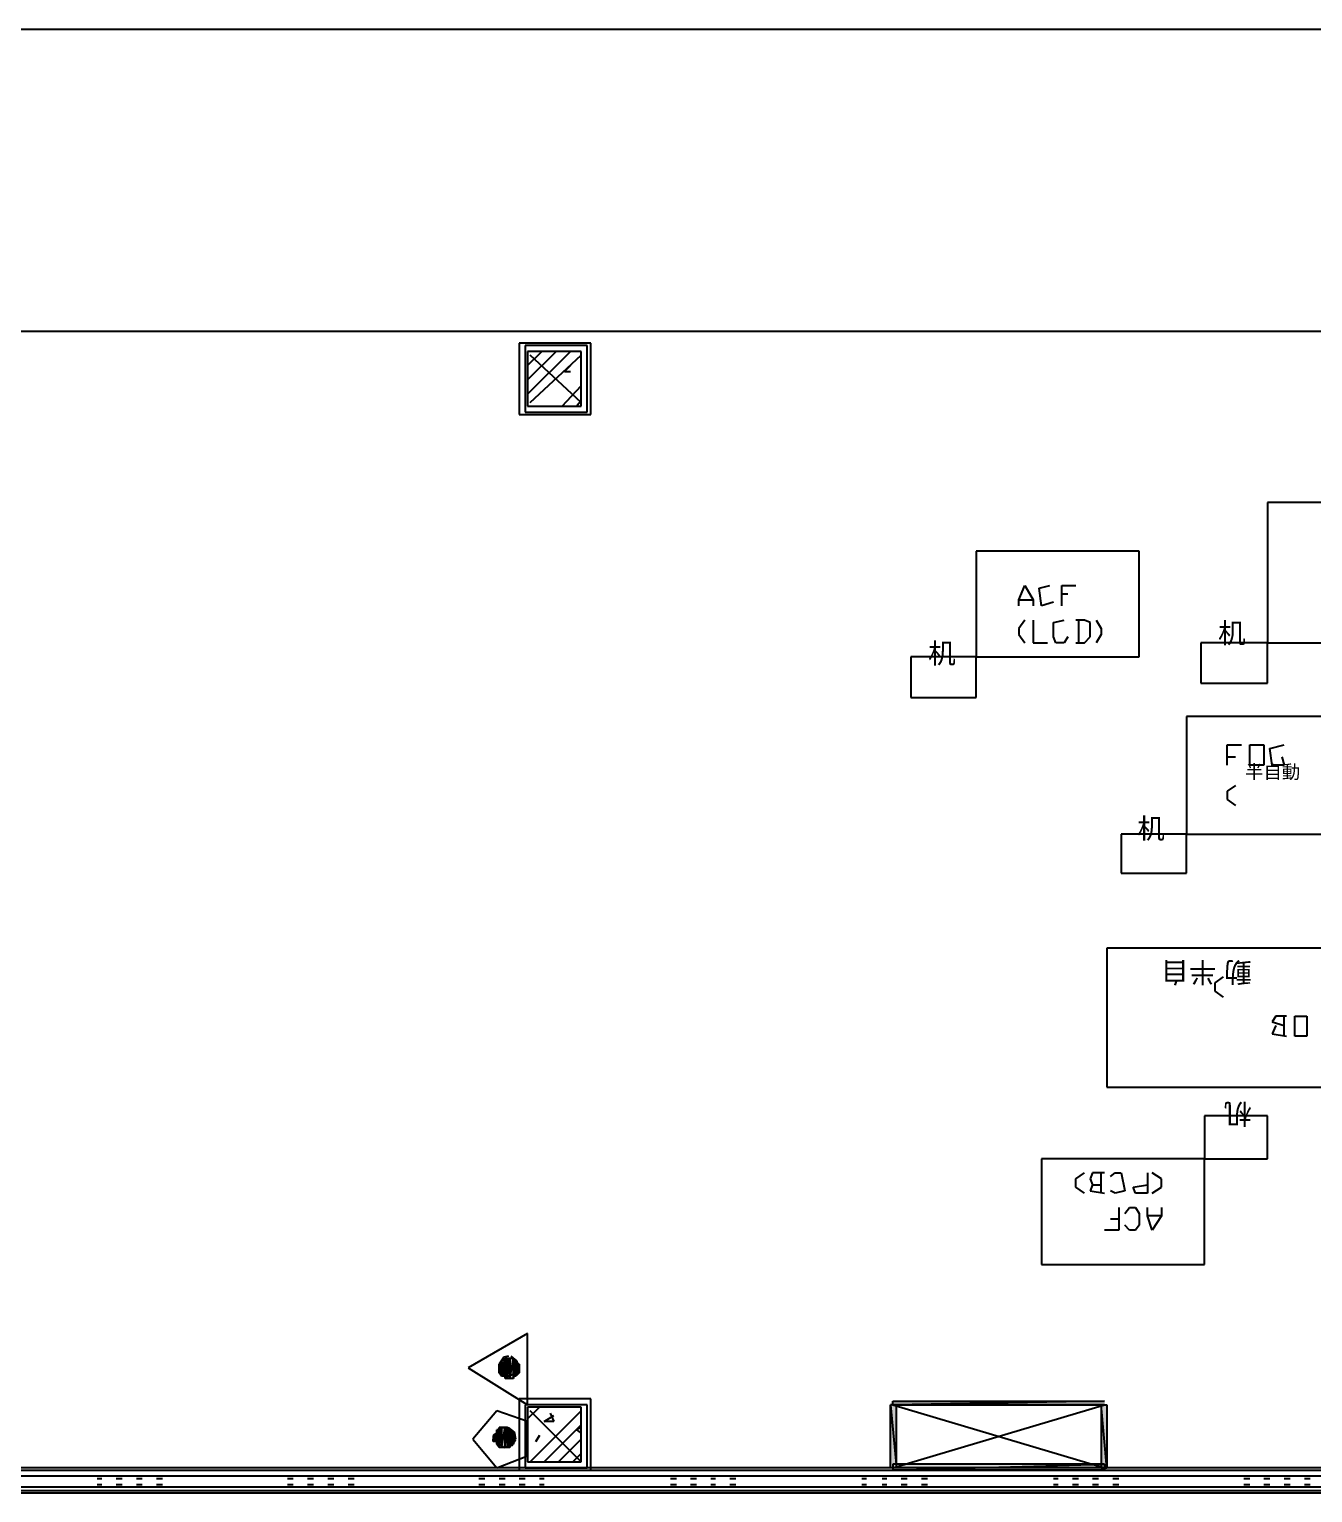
# Model space of a CAD drawing. Header units: millimetres. Extents: x 5 to 415, y 48 to 251.
# Drawn here: x 189.07 to 208.1, y 117.53 to 139.24 of the extents above; entities that cross this region are included whole.
import ezdxf

# ---------------------------------------------------------------- set-up
doc = ezdxf.new("R2010")
doc.units = ezdxf.units.MM
for name, color, linetype in [('H', 7, 'Continuous'), ('P', 7, 'Continuous'), ('T', 7, 'Continuous')]:
    doc.layers.add(name, color=color, linetype=linetype)

msp = doc.modelspace()

# ---------------------------------------------------------------- hatches: boundary and pattern name
at = {"layer": 'H', "linetype": 'Continuous'}
for points in [[(196.092, 119.257), (196.039, 119.292), (196.039, 119.415), (196.092, 119.468), (196.092, 119.257)], [(196.092, 119.257), (196.092, 119.468), (196.127, 119.503), (196.127, 119.257), (196.092, 119.257)], [(196.127, 119.204), (196.127, 119.503), (196.18, 119.503), (196.18, 119.204), (196.127, 119.204)], [(196.18, 119.204), (196.18, 119.503), (196.215, 119.503), (196.215, 119.204), (196.18, 119.204)], [(196.215, 119.204), (196.215, 119.503), (196.25, 119.503), (196.25, 119.204), (196.215, 119.204)], [(196.25, 119.257), (196.25, 119.503), (196.303, 119.468), (196.303, 119.257), (196.25, 119.257)], [(196.303, 119.257), (196.303, 119.468), (196.338, 119.415), (196.338, 119.292), (196.303, 119.257)], [(201.842, 117.898), (201.842, 118.833), (201.93, 118.833), (201.93, 117.898), (201.842, 117.898)], [(201.877, 118.833), (201.877, 118.868), (205.017, 118.868), (205.017, 118.833), (201.877, 118.833)], [(204.982, 117.898), (204.982, 118.833), (205.052, 118.833), (205.052, 117.898), (204.982, 117.898)], [(195.968, 118.286), (195.968, 118.357), (196.003, 118.41), (196.003, 118.286), (195.968, 118.286)], [(196.003, 118.233), (196.003, 118.445), (196.039, 118.445), (196.039, 118.198), (196.003, 118.233)], [(196.039, 118.198), (196.039, 118.498), (196.092, 118.498), (196.092, 118.198), (196.039, 118.198)], [(196.092, 118.198), (196.092, 118.498), (196.127, 118.498), (196.127, 118.198), (196.092, 118.198)], [(196.127, 118.198), (196.127, 118.498), (196.18, 118.498), (196.18, 118.198), (196.127, 118.198)], [(196.18, 118.198), (196.18, 118.498), (196.215, 118.445), (196.215, 118.198), (196.18, 118.198)], [(196.215, 118.233), (196.215, 118.445), (196.25, 118.41), (196.25, 118.233), (196.215, 118.233)], [(201.877, 117.863), (201.877, 117.934), (205.017, 117.934), (205.017, 117.863), (201.877, 117.863)]]:
    msp.add_hatch(color=256, dxfattribs=at).paths.add_polyline_path(points)

# ---------------------------------------------------------------- linework, layer by layer
at = {"layer": 'P'}
for points in [[(64.682, 139.241), (282.011, 139.241)], [(64.629, 134.761), (327.783, 134.761)], [(196.338, 134.585), (196.338, 133.526)], [(197.397, 134.585), (196.338, 134.585)], [(196.427, 134.549), (196.427, 133.562)], [(197.344, 134.549), (196.427, 134.549)], [(196.462, 134.25), (196.674, 134.461)], [(196.462, 134.038), (196.885, 134.461)], [(196.462, 133.826), (197.097, 134.461)], [(196.462, 134.461), (196.462, 133.65)], [(197.256, 134.461), (196.462, 134.461)], [(197.256, 133.703), (196.497, 134.408)], [(196.497, 133.703), (197.256, 134.408)], [(197.256, 133.65), (197.256, 134.461)], [(197.344, 133.562), (197.344, 134.549)], [(197.397, 133.526), (197.397, 134.585)], [(197.097, 134.25), (197.009, 134.161)], [(197.009, 134.161), (197.097, 134.161)], [(196.973, 133.65), (197.256, 133.95)], [(196.427, 133.562), (197.344, 133.562)], [(196.462, 133.65), (197.256, 133.65)], [(197.185, 133.65), (197.256, 133.738)], [(196.338, 133.526), (197.397, 133.526)], [(210.555, 132.221), (207.433, 132.221)], [(207.433, 132.221), (207.433, 130.14)], [(205.528, 131.498), (203.112, 131.498)], [(203.112, 131.498), (203.112, 129.928)], [(205.528, 129.928), (205.528, 131.498)], [(203.747, 130.775), (203.835, 130.986)], [(203.835, 130.986), (203.958, 130.775)], [(204.047, 130.951), (204.205, 130.986)], [(204.082, 130.687), (204.047, 130.951)], [(204.382, 130.687), (204.382, 130.986)], [(204.382, 130.986), (204.593, 130.986)], [(203.747, 130.687), (203.747, 130.775)], [(203.747, 130.775), (203.958, 130.775)], [(203.958, 130.775), (203.958, 130.687)], [(204.258, 130.739), (204.082, 130.687)], [(204.382, 130.863), (204.47, 130.863)], [(203.835, 130.475), (203.747, 130.351)], [(203.747, 130.351), (203.747, 130.263)], [(203.958, 130.475), (203.958, 130.14)], [(204.258, 130.44), (204.417, 130.475)], [(204.258, 130.228), (204.258, 130.44)], [(204.717, 130.475), (204.593, 130.475)], [(204.629, 130.475), (204.629, 130.14)], [(204.805, 130.44), (204.717, 130.475)], [(204.805, 130.228), (204.805, 130.44)], [(204.893, 130.475), (204.964, 130.351)], [(204.964, 130.351), (204.964, 130.263)], [(203.747, 130.263), (203.835, 130.14)], [(203.958, 130.14), (204.17, 130.14)], [(204.294, 130.14), (204.258, 130.228)], [(204.417, 130.14), (204.294, 130.14)], [(204.47, 130.228), (204.417, 130.14)], [(204.593, 130.14), (204.717, 130.14)], [(204.717, 130.14), (204.805, 130.228)], [(204.964, 130.263), (204.893, 130.14)], [(207.433, 130.14), (206.446, 130.14)], [(206.446, 130.14), (206.446, 129.54)], [(207.433, 129.54), (207.433, 130.14)], [(207.433, 130.14), (210.555, 130.14)], [(203.112, 129.928), (202.142, 129.928)], [(202.142, 129.928), (202.142, 129.328)], [(203.112, 129.328), (203.112, 129.928)], [(203.112, 129.928), (205.528, 129.928)], [(206.446, 129.54), (207.433, 129.54)], [(202.142, 129.328), (203.112, 129.328)], [(210.308, 129.046), (206.234, 129.046)], [(206.234, 129.046), (206.234, 127.3)], [(206.834, 128.323), (206.834, 128.623)], [(206.834, 128.623), (207.045, 128.623)], [(207.169, 128.323), (207.169, 128.623)], [(207.169, 128.623), (207.38, 128.623)], [(207.38, 128.623), (207.38, 128.323)], [(207.469, 128.57), (207.68, 128.623)], [(207.504, 128.323), (207.469, 128.57)], [(206.834, 128.446), (206.957, 128.446)], [(207.645, 128.446), (207.68, 128.323)], [(207.38, 128.323), (207.169, 128.323)], [(207.68, 128.323), (207.504, 128.323)], [(206.957, 128.023), (206.834, 127.935)], [(206.834, 127.935), (206.834, 127.811)], [(206.834, 127.811), (206.957, 127.723)], [(206.234, 127.3), (205.264, 127.3)], [(205.264, 127.3), (205.264, 126.718)], [(206.234, 126.718), (206.234, 127.3)], [(206.234, 127.3), (210.308, 127.3)], [(205.264, 126.718), (206.234, 126.718)], [(208.986, 125.607), (205.052, 125.607)], [(205.052, 125.607), (205.052, 123.543)], [(206.657, 125.095), (206.781, 125.183)], [(206.657, 124.972), (206.657, 125.095)], [(206.781, 124.883), (206.657, 124.972)], [(207.557, 124.601), (207.504, 124.513)], [(207.504, 124.513), (207.68, 124.46)], [(207.557, 124.46), (207.504, 124.337)], [(207.716, 124.601), (207.557, 124.601)], [(207.68, 124.301), (207.68, 124.601)], [(207.839, 124.301), (207.839, 124.601)], [(207.839, 124.601), (208.015, 124.601)], [(208.015, 124.601), (208.015, 124.301)], [(207.504, 124.337), (207.716, 124.301)], [(208.015, 124.301), (207.839, 124.301)], [(205.052, 123.543), (208.986, 123.543)], [(207.433, 123.119), (206.498, 123.119)], [(206.498, 123.119), (206.498, 122.484)], [(207.433, 122.484), (207.433, 123.119)], [(206.498, 122.484), (204.082, 122.484)], [(204.082, 122.484), (204.082, 120.915)], [(206.498, 122.484), (207.433, 122.484)], [(206.498, 120.915), (206.498, 122.484)], [(204.593, 122.185), (204.717, 122.273)], [(204.84, 122.273), (204.805, 122.185)], [(205.017, 122.273), (204.84, 122.273)], [(204.964, 121.973), (204.964, 122.273)], [(205.105, 122.22), (205.176, 122.273)], [(205.176, 122.273), (205.264, 122.273)], [(205.264, 122.273), (205.317, 122.008)], [(205.652, 122.273), (205.652, 121.973)], [(205.863, 122.185), (205.722, 122.273)], [(204.593, 122.061), (204.593, 122.185)], [(204.717, 121.973), (204.593, 122.061)], [(204.805, 122.185), (204.84, 122.096)], [(204.84, 122.096), (204.805, 122.008)], [(204.84, 122.096), (204.964, 122.096)], [(205.44, 122.061), (205.652, 122.096)], [(205.475, 121.973), (205.44, 122.061)], [(205.722, 121.973), (205.863, 122.061)], [(205.863, 122.061), (205.863, 122.185)], [(204.805, 122.008), (205.017, 121.973)], [(205.176, 121.973), (205.105, 122.008)], [(205.317, 122.008), (205.176, 121.973)], [(205.652, 121.973), (205.475, 121.973)], [(205.228, 121.761), (205.228, 121.426)], [(205.317, 121.673), (205.387, 121.761)], [(205.387, 121.761), (205.475, 121.761)], [(205.475, 121.761), (205.528, 121.673)], [(205.528, 121.673), (205.528, 121.497)], [(205.652, 121.638), (205.652, 121.761)], [(205.722, 121.426), (205.652, 121.638)], [(205.863, 121.638), (205.652, 121.638)], [(205.863, 121.638), (205.722, 121.426)], [(205.863, 121.761), (205.863, 121.638)], [(205.228, 121.426), (205.017, 121.426)], [(205.228, 121.585), (205.105, 121.585)], [(205.387, 121.426), (205.317, 121.497)], [(205.475, 121.426), (205.387, 121.426)], [(205.528, 121.497), (205.475, 121.426)], [(204.082, 120.915), (206.498, 120.915)], [(196.462, 119.892), (195.58, 119.38)], [(196.462, 118.833), (196.462, 119.892)], [(196.109, 119.539), (196.039, 119.433)], [(196.039, 119.309), (196.074, 119.468)], [(196.074, 119.468), (196.039, 119.433)], [(196.039, 119.309), (196.074, 119.468)], [(196.039, 119.433), (196.056, 119.327)], [(196.039, 119.433), (196.039, 119.345)], [(196.039, 119.345), (196.039, 119.433)], [(196.039, 119.433), (196.039, 119.345)], [(196.039, 119.38), (196.039, 119.433)], [(196.039, 119.433), (196.039, 119.345)], [(196.039, 119.345), (196.039, 119.433)], [(196.039, 119.433), (196.039, 119.433)], [(196.039, 119.345), (196.039, 119.433)], [(196.039, 119.433), (196.039, 119.309)], [(196.039, 119.433), (196.039, 119.309)], [(196.074, 119.257), (196.127, 119.521)], [(196.127, 119.521), (196.074, 119.468)], [(196.074, 119.257), (196.127, 119.521)], [(196.074, 119.468), (196.074, 119.257)], [(196.074, 119.468), (196.074, 119.257)], [(196.074, 119.257), (196.074, 119.468)], [(196.074, 119.468), (196.074, 119.468)], [(196.074, 119.257), (196.074, 119.468)], [(196.074, 119.468), (196.074, 119.468)], [(196.074, 119.468), (196.074, 119.257)], [(196.074, 119.468), (196.074, 119.257)], [(196.18, 119.556), (196.109, 119.539)], [(196.127, 119.521), (196.127, 119.257)], [(196.127, 119.521), (196.127, 119.257)], [(196.127, 119.221), (196.127, 119.521)], [(196.127, 119.257), (196.127, 119.521)], [(196.127, 119.521), (196.127, 119.521)], [(196.127, 119.521), (196.127, 119.257)], [(196.127, 119.521), (196.127, 119.221)], [(196.127, 119.221), (196.162, 119.521)], [(196.162, 119.521), (196.127, 119.521)], [(196.127, 119.221), (196.162, 119.521)], [(196.162, 119.521), (196.162, 119.221)], [(196.162, 119.521), (196.162, 119.221)], [(196.162, 119.221), (196.162, 119.521)], [(196.162, 119.521), (196.162, 119.521)], [(196.162, 119.221), (196.162, 119.521)], [(196.162, 119.521), (196.162, 119.521)], [(196.162, 119.521), (196.162, 119.221)], [(196.162, 119.521), (196.162, 119.221)], [(196.162, 119.221), (196.197, 119.521)], [(196.197, 119.521), (196.162, 119.521)], [(196.162, 119.221), (196.197, 119.521)], [(196.197, 119.521), (196.197, 119.221)], [(196.197, 119.521), (196.197, 119.221)], [(196.197, 119.221), (196.25, 119.521)], [(196.25, 119.521), (196.197, 119.521)], [(196.197, 119.221), (196.25, 119.521)], [(196.303, 119.486), (196.215, 119.556)], [(196.25, 119.521), (196.25, 119.221)], [(196.25, 119.521), (196.25, 119.221)], [(196.25, 119.257), (196.25, 119.521)], [(196.25, 119.221), (196.25, 119.521)], [(196.25, 119.521), (196.25, 119.521)], [(196.25, 119.521), (196.25, 119.221)], [(196.25, 119.521), (196.25, 119.257)], [(196.286, 119.468), (196.25, 119.521)], [(196.25, 119.257), (196.286, 119.468)], [(196.25, 119.257), (196.286, 119.468)], [(196.286, 119.468), (196.286, 119.257)], [(196.286, 119.468), (196.286, 119.257)], [(196.286, 119.257), (196.286, 119.468)], [(196.286, 119.468), (196.286, 119.468)], [(196.286, 119.257), (196.286, 119.468)], [(196.286, 119.468), (196.286, 119.468)], [(196.286, 119.468), (196.286, 119.257)], [(196.286, 119.468), (196.286, 119.257)], [(196.338, 119.433), (196.286, 119.468)], [(196.286, 119.257), (196.338, 119.433)], [(196.286, 119.257), (196.338, 119.433)], [(196.338, 119.38), (196.303, 119.486)], [(196.338, 119.433), (196.338, 119.309)], [(196.338, 119.433), (196.338, 119.309)], [(196.338, 119.345), (196.338, 119.433)], [(196.338, 119.309), (196.338, 119.433)], [(196.338, 119.433), (196.338, 119.433)], [(196.338, 119.433), (196.338, 119.309)], [(196.338, 119.38), (196.338, 119.433)], [(196.338, 119.433), (196.338, 119.38)], [(195.58, 119.38), (196.462, 118.833)], [(196.039, 119.345), (196.039, 119.38)], [(196.039, 119.309), (196.039, 119.345)], [(196.074, 119.257), (196.039, 119.309)], [(196.056, 119.327), (196.162, 119.257)], [(196.127, 119.257), (196.074, 119.257)], [(196.127, 119.257), (196.127, 119.221)], [(196.162, 119.221), (196.127, 119.221)], [(196.162, 119.257), (196.268, 119.292)], [(196.197, 119.221), (196.162, 119.221)], [(196.25, 119.221), (196.197, 119.221)], [(196.25, 119.221), (196.25, 119.257)], [(196.286, 119.257), (196.25, 119.257)], [(196.268, 119.292), (196.338, 119.38)], [(196.338, 119.309), (196.286, 119.257)], [(196.338, 119.38), (196.338, 119.345)], [(196.338, 119.345), (196.338, 119.38)], [(196.338, 119.309), (196.338, 119.345)], [(196.338, 118.921), (196.338, 117.863)], [(197.397, 118.921), (196.338, 118.921)], [(196.427, 118.833), (196.427, 117.898)], [(197.344, 118.833), (196.427, 118.833)], [(196.462, 118.622), (196.638, 118.798)], [(196.462, 118.798), (196.462, 117.987)], [(197.256, 118.798), (196.462, 118.798)], [(197.256, 117.987), (197.256, 118.798)], [(197.344, 117.898), (197.344, 118.833)], [(197.397, 117.863), (197.397, 118.921)], [(201.93, 118.833), (201.842, 118.833)], [(201.842, 118.833), (201.93, 117.898)], [(201.842, 118.833), (201.93, 117.898)], [(201.842, 117.898), (201.842, 118.833)], [(205.017, 118.886), (201.877, 118.833)], [(201.877, 118.833), (201.877, 118.886)], [(201.877, 118.886), (205.017, 118.886)], [(205.017, 118.833), (201.877, 118.833)], [(201.877, 118.833), (205.017, 118.833)], [(201.877, 117.898), (205.017, 118.833)], [(201.877, 118.833), (205.017, 117.898)], [(201.93, 117.898), (201.93, 118.833)], [(205.052, 117.898), (204.964, 118.833)], [(204.964, 118.833), (204.964, 117.898)], [(205.052, 117.898), (204.964, 118.833)], [(204.964, 118.833), (205.052, 118.833)], [(205.052, 118.833), (205.052, 117.898)], [(196.003, 118.745), (195.651, 118.322)], [(196.462, 118.586), (196.003, 118.745)], [(196.462, 118.075), (196.462, 118.586)], [(197.256, 117.987), (196.497, 118.745)], [(196.497, 117.987), (197.256, 118.745)], [(196.497, 117.987), (197.256, 118.745)], [(196.709, 118.586), (196.85, 118.674)], [(196.85, 118.586), (196.709, 118.586)], [(196.797, 118.71), (196.85, 118.586)], [(195.95, 118.286), (196.003, 118.41)], [(196.003, 118.41), (195.95, 118.375)], [(195.95, 118.286), (196.003, 118.41)], [(195.95, 118.375), (195.95, 118.375)], [(195.95, 118.375), (195.95, 118.375)], [(195.95, 118.375), (195.95, 118.286)], [(196.056, 118.48), (196.003, 118.375)], [(196.003, 118.463), (196.003, 118.251)], [(196.003, 118.251), (196.003, 118.463)], [(196.003, 118.463), (196.003, 118.251)], [(196.003, 118.41), (196.003, 118.463)], [(196.003, 118.463), (196.003, 118.251)], [(196.003, 118.251), (196.039, 118.463)], [(196.039, 118.463), (196.003, 118.463)], [(196.003, 118.251), (196.039, 118.463)], [(196.003, 118.41), (196.003, 118.286)], [(196.003, 118.41), (196.003, 118.286)], [(196.003, 118.251), (196.003, 118.41)], [(196.003, 118.286), (196.003, 118.41)], [(196.003, 118.41), (196.003, 118.41)], [(196.003, 118.41), (196.003, 118.286)], [(196.003, 118.251), (196.003, 118.41)], [(196.003, 118.375), (196.021, 118.269)], [(196.039, 118.498), (196.039, 118.198)], [(196.039, 118.198), (196.039, 118.498)], [(196.039, 118.498), (196.039, 118.198)], [(196.039, 118.463), (196.039, 118.498)], [(196.039, 118.498), (196.039, 118.198)], [(196.039, 118.198), (196.074, 118.498)], [(196.074, 118.498), (196.039, 118.498)], [(196.039, 118.198), (196.074, 118.498)], [(196.039, 118.463), (196.039, 118.198)], [(196.039, 118.198), (196.039, 118.463)], [(196.144, 118.498), (196.056, 118.48)], [(196.074, 118.498), (196.074, 118.198)], [(196.074, 118.498), (196.074, 118.198)], [(196.074, 118.198), (196.127, 118.498)], [(196.127, 118.498), (196.074, 118.498)], [(196.074, 118.198), (196.127, 118.498)], [(196.127, 118.498), (196.127, 118.198)], [(196.127, 118.498), (196.127, 118.198)], [(196.127, 118.198), (196.127, 118.498)], [(196.127, 118.498), (196.127, 118.498)], [(196.127, 118.198), (196.127, 118.498)], [(196.127, 118.498), (196.127, 118.498)], [(196.127, 118.498), (196.127, 118.198)], [(196.127, 118.498), (196.127, 118.198)], [(196.127, 118.198), (196.162, 118.498)], [(196.162, 118.498), (196.127, 118.498)], [(196.127, 118.198), (196.162, 118.498)], [(196.162, 118.498), (196.162, 118.198)], [(196.162, 118.498), (196.162, 118.198)], [(196.197, 118.463), (196.162, 118.498)], [(196.162, 118.198), (196.197, 118.463)], [(196.162, 118.198), (196.197, 118.463)], [(196.268, 118.428), (196.18, 118.498)], [(196.197, 118.463), (196.197, 118.198)], [(196.197, 118.463), (196.197, 118.198)], [(196.197, 118.251), (196.197, 118.463)], [(196.197, 118.198), (196.197, 118.463)], [(196.197, 118.463), (196.197, 118.463)], [(196.197, 118.463), (196.197, 118.198)], [(196.197, 118.463), (196.197, 118.251)], [(196.25, 118.41), (196.197, 118.463)], [(196.197, 118.251), (196.25, 118.41)], [(196.197, 118.251), (196.25, 118.41)], [(196.25, 118.41), (196.25, 118.251)], [(196.25, 118.41), (196.25, 118.251)], [(196.25, 118.286), (196.25, 118.41)], [(196.25, 118.251), (196.25, 118.41)], [(196.25, 118.41), (196.25, 118.41)], [(196.25, 118.41), (196.25, 118.251)], [(196.25, 118.286), (196.25, 118.41)], [(196.25, 118.41), (196.25, 118.375)], [(196.25, 118.375), (196.25, 118.286)], [(196.25, 118.286), (196.25, 118.375)], [(196.25, 118.375), (196.25, 118.286)], [(196.25, 118.375), (196.25, 118.286)], [(196.25, 118.286), (196.25, 118.375)], [(196.25, 118.375), (196.25, 118.375)], [(196.25, 118.286), (196.25, 118.375)], [(196.25, 118.375), (196.25, 118.322)], [(196.286, 118.322), (196.268, 118.428)], [(196.638, 118.375), (196.585, 118.286)], [(196.585, 118.286), (196.638, 118.375)], [(196.709, 117.987), (197.256, 118.533)], [(197.256, 118.498), (197.185, 118.463)], [(197.185, 118.463), (197.256, 118.41)], [(195.651, 118.322), (196.003, 117.898)], [(195.95, 118.322), (195.95, 118.286)], [(195.95, 118.286), (195.95, 118.322)], [(196.003, 118.286), (195.95, 118.286)], [(196.003, 118.286), (196.003, 118.251)], [(196.039, 118.198), (196.003, 118.251)], [(196.021, 118.269), (196.109, 118.198)], [(196.074, 118.198), (196.039, 118.198)], [(196.127, 118.198), (196.074, 118.198)], [(196.109, 118.198), (196.233, 118.233)], [(196.162, 118.198), (196.127, 118.198)], [(196.197, 118.198), (196.162, 118.198)], [(196.197, 118.198), (196.197, 118.251)], [(196.25, 118.251), (196.197, 118.251)], [(196.233, 118.233), (196.286, 118.322)], [(196.25, 118.322), (196.25, 118.286)], [(196.25, 118.251), (196.25, 118.286)], [(196.921, 117.987), (197.256, 118.322)], [(196.003, 117.898), (196.462, 118.075)], [(196.462, 117.987), (197.256, 117.987)], [(197.132, 117.987), (197.256, 118.11)], [(201.877, 117.951), (201.877, 117.863)], [(201.877, 117.863), (205.017, 117.951)], [(205.017, 117.951), (201.877, 117.951)], [(201.877, 117.863), (205.017, 117.951)], [(205.017, 117.951), (205.017, 117.863)], [(57.221, 117.863), (367.524, 117.863)], [(303.53, 117.898), (169.157, 117.898)], [(169.157, 117.863), (303.53, 117.863)], [(288.625, 117.775), (169.157, 117.775)], [(190.077, 117.74), (190.147, 117.74)], [(190.359, 117.74), (190.447, 117.74)], [(190.659, 117.74), (190.747, 117.74)], [(190.959, 117.74), (191.047, 117.74)], [(192.899, 117.74), (192.987, 117.74)], [(193.199, 117.74), (193.287, 117.74)], [(193.499, 117.74), (193.587, 117.74)], [(193.798, 117.74), (193.887, 117.74)], [(195.739, 117.74), (195.827, 117.74)], [(196.039, 117.74), (196.127, 117.74)], [(196.338, 117.863), (197.397, 117.863)], [(196.338, 117.74), (196.427, 117.74)], [(196.427, 117.898), (197.344, 117.898)], [(196.638, 117.74), (196.709, 117.74)], [(198.579, 117.74), (198.667, 117.74)], [(198.878, 117.74), (198.967, 117.74)], [(199.178, 117.74), (199.249, 117.74)], [(199.461, 117.74), (199.549, 117.74)], [(201.418, 117.74), (201.489, 117.74)], [(201.718, 117.74), (201.789, 117.74)], [(201.93, 117.898), (201.842, 117.898)], [(205.017, 117.863), (201.877, 117.863)], [(202.001, 117.74), (202.089, 117.74)], [(202.3, 117.74), (202.389, 117.74)], [(204.258, 117.74), (204.329, 117.74)], [(204.541, 117.74), (204.629, 117.74)], [(204.84, 117.74), (204.929, 117.74)], [(204.964, 117.898), (205.052, 117.898)], [(205.14, 117.74), (205.228, 117.74)], [(207.081, 117.74), (207.169, 117.74)], [(207.38, 117.74), (207.469, 117.74)], [(207.68, 117.74), (207.768, 117.74)], [(207.98, 117.74), (208.068, 117.74)], [(169.157, 117.616), (288.625, 117.616)], [(169.157, 117.616), (288.625, 117.616)], [(169.157, 117.563), (288.625, 117.563)], [(169.157, 117.563), (288.625, 117.563)], [(169.157, 117.528), (288.625, 117.528)], [(190.077, 117.651), (190.147, 117.651)], [(190.077, 117.563), (190.147, 117.563)], [(190.359, 117.651), (190.447, 117.651)], [(190.359, 117.563), (190.447, 117.563)], [(190.659, 117.651), (190.747, 117.651)], [(190.659, 117.563), (190.747, 117.563)], [(190.959, 117.651), (191.047, 117.651)], [(190.959, 117.563), (191.047, 117.563)], [(192.899, 117.651), (192.987, 117.651)], [(192.899, 117.563), (192.987, 117.563)], [(193.199, 117.651), (193.287, 117.651)], [(193.199, 117.563), (193.287, 117.563)], [(193.499, 117.651), (193.587, 117.651)], [(193.499, 117.563), (193.587, 117.563)], [(193.798, 117.651), (193.887, 117.651)], [(193.798, 117.563), (193.887, 117.563)], [(195.739, 117.651), (195.827, 117.651)], [(195.739, 117.563), (195.827, 117.563)], [(196.039, 117.651), (196.127, 117.651)], [(196.039, 117.563), (196.127, 117.563)], [(196.338, 117.651), (196.427, 117.651)], [(196.338, 117.563), (196.427, 117.563)], [(196.638, 117.651), (196.709, 117.651)], [(196.638, 117.563), (196.709, 117.563)], [(198.579, 117.651), (198.667, 117.651)], [(198.579, 117.563), (198.667, 117.563)], [(198.878, 117.651), (198.967, 117.651)], [(198.878, 117.563), (198.967, 117.563)], [(199.178, 117.651), (199.249, 117.651)], [(199.178, 117.563), (199.249, 117.563)], [(199.461, 117.651), (199.549, 117.651)], [(199.461, 117.563), (199.549, 117.563)], [(201.418, 117.651), (201.489, 117.651)], [(201.418, 117.563), (201.489, 117.563)], [(201.718, 117.651), (201.789, 117.651)], [(201.718, 117.563), (201.789, 117.563)], [(202.001, 117.651), (202.089, 117.651)], [(202.001, 117.563), (202.089, 117.563)], [(202.3, 117.651), (202.389, 117.651)], [(202.3, 117.563), (202.389, 117.563)], [(204.258, 117.651), (204.329, 117.651)], [(204.258, 117.563), (204.329, 117.563)], [(204.541, 117.651), (204.629, 117.651)], [(204.541, 117.563), (204.629, 117.563)], [(204.84, 117.651), (204.929, 117.651)], [(204.84, 117.563), (204.929, 117.563)], [(205.14, 117.651), (205.228, 117.651)], [(205.14, 117.563), (205.228, 117.563)], [(207.081, 117.651), (207.169, 117.651)], [(207.081, 117.563), (207.169, 117.563)], [(207.38, 117.651), (207.469, 117.651)], [(207.38, 117.563), (207.469, 117.563)], [(207.68, 117.651), (207.768, 117.651)], [(207.68, 117.563), (207.768, 117.563)], [(207.98, 117.651), (208.068, 117.651)], [(207.98, 117.563), (208.068, 117.563)]]:
    msp.add_lwpolyline(points, dxfattribs=at)

# ---------------------------------------------------------------- texts
at = {"layer": 'T', "attachment_point": 7}
for s, insert, char_height in [('{\\fArial|b0|i0|c0|p18;机}', (206.7, 130.1), 0.3), ('{\\fArial|b0|i0|c0|p18;机}', (202.4, 129.8), 0.3), ('{\\fArial|b0|i0|c0|p18;半自動}', (207.1, 128.1), 0.2), ('{\\fArial|b0|i0|c0|p18;机}', (205.5, 127.2), 0.3)]:
    msp.add_mtext(s, dxfattribs=dict(at, insert=insert, char_height=char_height))
at = {"layer": 'T', "char_height": 0.3, "attachment_point": 1, "rotation": 180}
for s, insert in [('{\\fArial|b0|i0|c0|p18;動 半自}', (207.2, 125.1)), ('{\\fArial|b0|i0|c0|p18;机}', (207.2, 123))]:
    msp.add_mtext(s, dxfattribs=dict(at, insert=insert))

doc.saveas('drawing.dxf')
